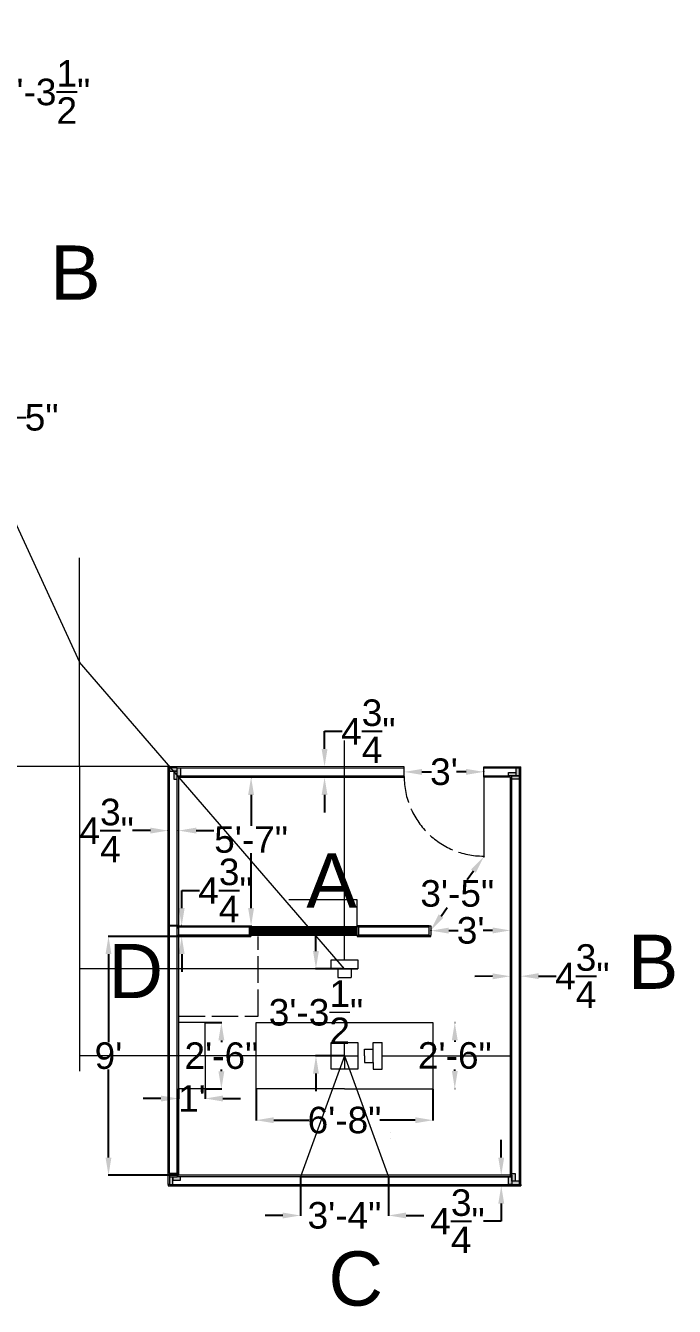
# Model space of a CAD drawing. Header units: inches. Extents: x 257 to 3416, y 137 to 2713.
# Drawn here: x 861 to 1155, y 870 to 1449 of the extents above; entities that cross this region are included whole.
import ezdxf

# ---------------------------------------------------------------- set-up
doc = ezdxf.new("R2010")
doc.units = ezdxf.units.IN
doc.header["$MEASUREMENT"] = 0
doc.header["$PDMODE"] = 2
doc.linetypes.add('ACAD_ISO02W100', pattern=[15, 12, -3])
for name, color, linetype in [('Isocenter', 170, 'Continuous'), ('Layer2', 250, 'Continuous'), ('Layer4', 150, 'Continuous'), ('Primary Width', 50, 'Continuous'), ('Trace_lines', 1, 'Continuous')]:
    doc.layers.add(name, color=color, linetype=linetype)
doc.layers.add('primary beam angle', color=220, linetype='Continuous', lineweight=5)
doc.styles.get("Standard").update_dxf_attribs({"font": 'arial.ttf'})
doc.dimstyles.get("Standard").update_dxf_attribs({"dimtxt": 12, "dimasz": 8, "dimexe": 0.18, "dimexo": 0.0625, "dimgap": 0.09, "dimtad": 0, "dimtih": 1, "dimtoh": 1, "dimdec": 1, "dimzin": 0, "dimdsep": 46, "dimlunit": 4, "dimtxsty": 'Standard', "dimcen": 0.09, "dimadec": 0, "dimazin": 0, "dimtfac": 1, "dimtdec": 1, "dimtofl": 0, "dimtmove": 0, "dimatfit": 3, "dimfxl": 1, "dimtolj": 1, "dimtzin": 0, "dimarcsym": 0})

# ---------------------------------------------------------------- blocks, each defined once
blk = doc.blocks.new('*D62')
at = {"layer": 'Defpoints', "color": 0, "transparency": 16777216}
for p in [(1055.31, 998.49), (1055.31, 968.67), (1055.31, 968.67)]:
    blk.add_point(p, dxfattribs=at)
at = {"layer": 'Isocenter', "color": 0, "lineweight": -2, "transparency": 16777216}
for p, q in [((1055.37, 998.49), (1055.49, 998.49)), ((1055.31, 990.49), (1055.31, 989.8)), ((1055.31, 976.67), (1055.31, 977.37)), ((1055.37, 968.67), (1055.49, 968.67))]:
    blk.add_line(p, q, dxfattribs=at)
at = {"layer": 'Isocenter', "color": 0, "transparency": 16777216}
for points in [[(1053.98, 990.49), (1056.64, 990.49), (1055.31, 998.49)], [(1053.98, 976.67), (1056.64, 976.67), (1055.31, 968.67)]]:
    blk.add_solid(points, dxfattribs=at)
at = {"layer": 'Isocenter', "color": 0, "lineweight": 5, "transparency": 16777216, "insert": (1055.31, 983.58), "char_height": 12, "attachment_point": 5}
blk.add_mtext('\\A1;2\'-6"', dxfattribs=at)
blk = doc.blocks.new('*D86')
at = {"layer": 'Defpoints', "color": 0, "transparency": 16777216}
for p in [(985.5, 928.8), (1025.32, 928.8), (1025.32, 911.29)]:
    blk.add_point(p, dxfattribs=at)
at = {"layer": 'Isocenter', "color": 0, "lineweight": -2, "transparency": 16777216}
for p, q in [((985.5, 928.74), (985.5, 911.11)), ((1025.32, 928.74), (1025.32, 911.11)), ((977.5, 911.29), (969.5, 911.29)), ((1033.32, 911.29), (1041.32, 911.29))]:
    blk.add_line(p, q, dxfattribs=at)
at = {"layer": 'Isocenter', "color": 0, "transparency": 16777216}
for points in [[(977.5, 912.62), (977.5, 909.96), (985.5, 911.29)], [(1033.32, 912.62), (1033.32, 909.96), (1025.32, 911.29)]]:
    blk.add_solid(points, dxfattribs=at)
at = {"layer": 'Isocenter', "color": 0, "lineweight": 5, "transparency": 16777216, "insert": (1005.41, 911.29), "char_height": 12, "attachment_point": 5}
blk.add_mtext('\\A1;3\'-4"', dxfattribs=at)
blk = doc.blocks.new('*D88')
at = {"layer": 'Defpoints', "color": 0, "transparency": 16777216}
for p in [(1005.41, 1022.87), (992.52, 983.49), (1005.41, 983.49)]:
    blk.add_point(p, dxfattribs=at)
at = {"layer": 'Isocenter', "color": 0, "lineweight": -2, "transparency": 16777216}
for p, q in [((992.52, 1030.87), (992.52, 1038.87)), ((1005.35, 1022.87), (992.34, 1022.87)), ((1005.35, 983.49), (992.34, 983.49)), ((992.52, 975.49), (992.52, 967.49))]:
    blk.add_line(p, q, dxfattribs=at)
at = {"layer": 'Isocenter', "color": 0, "transparency": 16777216}
for points in [[(991.19, 1030.87), (993.85, 1030.87), (992.52, 1022.87)], [(991.19, 975.49), (993.85, 975.49), (992.52, 983.49)]]:
    blk.add_solid(points, dxfattribs=at)
at = {"layer": 'Isocenter', "color": 0, "lineweight": 5, "transparency": 16777216, "insert": (992.52, 1003.18), "char_height": 12, "attachment_point": 5}
blk.add_mtext('\\A1;3\'-3{\\H1x;\\S1/2;}"', dxfattribs=at)
blk = doc.blocks.new('*D89')
at = {"layer": 'Defpoints', "color": 0, "transparency": 16777216}
for p in [(965.41, 968.49), (1045.41, 968.49), (1045.41, 954.37)]:
    blk.add_point(p, dxfattribs=at)
at = {"layer": 'Isocenter', "color": 0, "lineweight": -2, "transparency": 16777216}
for p, q in [((965.41, 968.43), (965.41, 954.19)), ((1045.41, 968.43), (1045.41, 954.19)), ((973.41, 954.37), (989.34, 954.37)), ((1037.41, 954.37), (1021.48, 954.37))]:
    blk.add_line(p, q, dxfattribs=at)
at = {"layer": 'Isocenter', "color": 0, "transparency": 16777216}
for points in [[(973.41, 955.71), (973.41, 953.04), (965.41, 954.37)], [(1037.41, 955.71), (1037.41, 953.04), (1045.41, 954.37)]]:
    blk.add_solid(points, dxfattribs=at)
at = {"layer": 'Isocenter', "color": 0, "lineweight": 5, "transparency": 16777216, "insert": (1005.41, 954.37), "char_height": 12, "attachment_point": 5}
blk.add_mtext('\\A1;6\'-8"', dxfattribs=at)
blk = doc.blocks.new('*D90')
at = {"layer": 'Defpoints', "color": 0, "transparency": 16777216}
for p in [(942.41, 998.49), (949.76, 998.49), (942.41, 968.49)]:
    blk.add_point(p, dxfattribs=at)
at = {"layer": 'Isocenter', "color": 0, "lineweight": -2, "transparency": 16777216}
for p, q in [((942.47, 998.49), (949.94, 998.49)), ((949.76, 990.49), (949.76, 989.71)), ((949.76, 976.49), (949.76, 977.28)), ((942.47, 968.49), (949.94, 968.49))]:
    blk.add_line(p, q, dxfattribs=at)
at = {"layer": 'Isocenter', "color": 0, "transparency": 16777216}
for points in [[(948.42, 990.49), (951.09, 990.49), (949.76, 998.49)], [(948.42, 976.49), (951.09, 976.49), (949.76, 968.49)]]:
    blk.add_solid(points, dxfattribs=at)
at = {"layer": 'Isocenter', "color": 0, "lineweight": 5, "transparency": 16777216, "insert": (949.76, 983.49), "char_height": 12, "attachment_point": 5}
blk.add_mtext('\\A1;2\'-6"', dxfattribs=at)
blk = doc.blocks.new('*D91')
at = {"layer": 'Defpoints', "color": 0, "transparency": 16777216}
for p in [(1032.41, 1111.87), (1068.41, 1111.9), (1068.41, 1111.9)]:
    blk.add_point(p, dxfattribs=at)
at = {"layer": 'Isocenter', "color": 0, "lineweight": -2, "transparency": 16777216}
for p, q in [((1068.41, 1111.96), (1068.41, 1112.08)), ((1032.41, 1111.81), (1032.41, 1111.69)), ((1040.41, 1111.88), (1044.8, 1111.88)), ((1060.41, 1111.89), (1056.02, 1111.89))]:
    blk.add_line(p, q, dxfattribs=at)
at = {"layer": 'Isocenter', "color": 0, "transparency": 16777216}
for points in [[(1040.41, 1113.21), (1040.41, 1110.54), (1032.41, 1111.87)], [(1060.41, 1113.23), (1060.41, 1110.56), (1068.41, 1111.9)]]:
    blk.add_solid(points, dxfattribs=at)
at = {"layer": 'Isocenter', "color": 0, "lineweight": 5, "transparency": 16777216, "insert": (1050.41, 1111.89), "char_height": 12, "attachment_point": 5}
blk.add_mtext("\\A1;3'", dxfattribs=at)
blk = doc.blocks.new('*D92')
at = {"layer": 'Defpoints', "color": 0, "transparency": 16777216}
for p in [(1068.41, 1073.49), (1068.41, 1073.49), (1044.41, 1040.2)]:
    blk.add_point(p, dxfattribs=at)
at = {"layer": 'Isocenter', "color": 0, "lineweight": -2, "transparency": 16777216}
for p, q in [((1068.46, 1073.46), (1068.56, 1073.39)), ((1063.73, 1067.01), (1060.89, 1063.07)), ((1049.09, 1046.69), (1051.93, 1050.63)), ((1044.46, 1040.16), (1044.56, 1040.09))]:
    blk.add_line(p, q, dxfattribs=at)
at = {"layer": 'Isocenter', "color": 0, "transparency": 16777216}
for points in [[(1062.65, 1067.78), (1064.81, 1066.23), (1068.41, 1073.49)], [(1048.01, 1047.47), (1050.17, 1045.91), (1044.41, 1040.2)]]:
    blk.add_solid(points, dxfattribs=at)
at = {"layer": 'Isocenter', "color": 0, "lineweight": 5, "transparency": 16777216, "insert": (1056.41, 1056.85), "char_height": 12, "attachment_point": 5}
blk.add_mtext('\\A1;3\'-5"', dxfattribs=at)
blk = doc.blocks.new('*D93')
at = {"layer": 'Defpoints', "color": 0, "transparency": 16777216}
for p in [(963.1, 1109.49), (963.1, 1042.28), (963.18, 1042.28)]:
    blk.add_point(p, dxfattribs=at)
at = {"layer": 'Isocenter', "color": 0, "lineweight": -2, "transparency": 16777216}
for p, q in [((963.16, 1109.49), (963.36, 1109.49)), ((963.18, 1101.49), (963.18, 1087.44)), ((963.18, 1050.28), (963.18, 1075.06)), ((963.16, 1042.28), (963.36, 1042.28))]:
    blk.add_line(p, q, dxfattribs=at)
at = {"layer": 'Isocenter', "color": 0, "transparency": 16777216}
for points in [[(961.84, 1101.49), (964.51, 1101.49), (963.18, 1109.49)], [(961.84, 1050.28), (964.51, 1050.28), (963.18, 1042.28)]]:
    blk.add_solid(points, dxfattribs=at)
at = {"layer": 'Isocenter', "color": 0, "lineweight": 5, "transparency": 16777216, "insert": (963.18, 1081.25), "char_height": 12, "attachment_point": 5}
blk.add_mtext('\\A1;5\'-7"', dxfattribs=at)
blk = doc.blocks.new('*D94')
at = {"layer": 'Defpoints', "color": 0, "transparency": 16777216}
for p in [(930.41, 1037.49), (898.7, 929.49), (930.41, 929.49)]:
    blk.add_point(p, dxfattribs=at)
at = {"layer": 'Isocenter', "color": 0, "lineweight": -2, "transparency": 16777216}
for p, q in [((930.35, 1037.49), (898.52, 1037.49)), ((898.7, 1029.49), (898.7, 989.71)), ((898.7, 937.49), (898.7, 977.28)), ((930.35, 929.49), (898.52, 929.49))]:
    blk.add_line(p, q, dxfattribs=at)
at = {"layer": 'Isocenter', "color": 0, "transparency": 16777216}
for points in [[(897.37, 1029.49), (900.03, 1029.49), (898.7, 1037.49)], [(897.37, 937.49), (900.03, 937.49), (898.7, 929.49)]]:
    blk.add_solid(points, dxfattribs=at)
at = {"layer": 'Isocenter', "color": 0, "lineweight": 5, "transparency": 16777216, "insert": (898.7, 983.49), "char_height": 12, "attachment_point": 5}
blk.add_mtext("\\A1;9'", dxfattribs=at)
blk = doc.blocks.new('*D103')
at = {"layer": 'Defpoints', "color": 0, "transparency": 16777216}
for p in [(930.41, 968.49), (942.41, 968.49), (942.41, 964.18)]:
    blk.add_point(p, dxfattribs=at)
at = {"layer": 'Isocenter', "color": 0, "lineweight": -2, "transparency": 16777216}
for p, q in [((930.41, 968.43), (930.41, 964)), ((942.41, 968.43), (942.41, 964)), ((922.41, 964.18), (914.41, 964.18)), ((950.41, 964.18), (958.41, 964.18))]:
    blk.add_line(p, q, dxfattribs=at)
at = {"layer": 'Isocenter', "color": 0, "transparency": 16777216}
for points in [[(922.41, 965.51), (922.41, 962.84), (930.41, 964.18)], [(950.41, 965.51), (950.41, 962.84), (942.41, 964.18)]]:
    blk.add_solid(points, dxfattribs=at)
at = {"layer": 'Isocenter', "color": 0, "transparency": 16777216, "insert": (936.41, 964.18), "char_height": 12, "attachment_point": 5}
blk.add_mtext("\\A1;1'", dxfattribs=at)
blk = doc.blocks.new('*D104')
at = {"layer": 'Defpoints', "color": 0, "transparency": 16777216}
for p in [(996.41, 1114.25), (996.41, 1114.25), (996.41, 1109.49)]:
    blk.add_point(p, dxfattribs=at)
at = {"layer": 'Isocenter', "color": 0, "lineweight": -2, "transparency": 16777216}
for p, q in [((996.41, 1122.25), (996.41, 1130.25)), ((996.41, 1130.25), (1004.41, 1130.25)), ((996.47, 1114.25), (996.59, 1114.25)), ((996.47, 1109.49), (996.59, 1109.49)), ((996.41, 1101.49), (996.41, 1093.49))]:
    blk.add_line(p, q, dxfattribs=at)
at = {"layer": 'Isocenter', "color": 0, "transparency": 16777216}
for points in [[(995.08, 1122.25), (997.74, 1122.25), (996.41, 1114.25)], [(995.08, 1101.49), (997.74, 1101.49), (996.41, 1109.49)]]:
    blk.add_solid(points, dxfattribs=at)
at = {"layer": 'Isocenter', "color": 0, "transparency": 16777216, "insert": (1016.19, 1130.25), "char_height": 12, "attachment_point": 5}
blk.add_mtext('\\A1;4{\\H1x;\\S3/4;}"', dxfattribs=at)
blk = doc.blocks.new('*D105')
at = {"layer": 'Defpoints', "color": 0, "transparency": 16777216}
for p in [(931.81, 1042.28), (931.81, 1042.28), (931.81, 1037.49)]:
    blk.add_point(p, dxfattribs=at)
at = {"layer": 'Isocenter', "color": 0, "lineweight": -2, "transparency": 16777216}
for p, q in [((931.81, 1050.28), (931.81, 1058.28)), ((931.81, 1058.28), (939.81, 1058.28)), ((931.75, 1042.28), (931.63, 1042.28)), ((931.75, 1037.49), (931.63, 1037.49)), ((931.81, 1029.49), (931.81, 1021.49))]:
    blk.add_line(p, q, dxfattribs=at)
at = {"layer": 'Isocenter', "color": 0, "transparency": 16777216}
for points in [[(930.48, 1050.28), (933.14, 1050.28), (931.81, 1042.28)], [(930.48, 1029.49), (933.14, 1029.49), (931.81, 1037.49)]]:
    blk.add_solid(points, dxfattribs=at)
at = {"layer": 'Isocenter', "color": 0, "transparency": 16777216, "insert": (951.59, 1058.28), "char_height": 12, "attachment_point": 5}
blk.add_mtext('\\A1;4{\\H1x;\\S3/4;}"', dxfattribs=at)
blk = doc.blocks.new('*D106')
at = {"layer": 'Defpoints', "color": 0, "lineweight": 5, "transparency": 16777216}
for p in [(925.63, 1085.34), (925.63, 1085.34), (930.41, 1085.34)]:
    blk.add_point(p, dxfattribs=at)
at = {"layer": 'Isocenter', "color": 0, "lineweight": -2, "transparency": 16777216}
for p, q in [((917.63, 1085.34), (909.63, 1085.34)), ((925.63, 1085.41), (925.63, 1085.52)), ((930.41, 1085.41), (930.41, 1085.52)), ((938.41, 1085.34), (946.41, 1085.34))]:
    blk.add_line(p, q, dxfattribs=at)
at = {"layer": 'Isocenter', "color": 0, "lineweight": 5, "transparency": 16777216}
for points in [[(917.63, 1086.68), (917.63, 1084.01), (925.63, 1085.34)], [(938.41, 1086.68), (938.41, 1084.01), (930.41, 1085.34)]]:
    blk.add_solid(points, dxfattribs=at)
at = {"layer": 'Isocenter', "color": 0, "transparency": 16777216, "insert": (897.85, 1085.34), "char_height": 12, "attachment_point": 5}
blk.add_mtext('\\A1;4{\\H1x;\\S3/4;}"', dxfattribs=at)
blk = doc.blocks.new('*D107')
at = {"layer": 'Defpoints', "color": 0, "transparency": 16777216}
for p in [(1080.41, 1019.48), (1085.2, 1019.49), (1085.2, 1019.49)]:
    blk.add_point(p, dxfattribs=at)
at = {"layer": 'Isocenter', "color": 0, "lineweight": -2, "transparency": 16777216}
for p, q in [((1072.41, 1019.44), (1064.41, 1019.41)), ((1080.41, 1019.41), (1080.41, 1019.29)), ((1085.2, 1019.43), (1085.2, 1019.31)), ((1093.2, 1019.52), (1101.2, 1019.56))]:
    blk.add_line(p, q, dxfattribs=at)
at = {"layer": 'Isocenter', "color": 0, "transparency": 16777216}
for points in [[(1072.4, 1020.77), (1072.42, 1018.11), (1080.41, 1019.47)], [(1093.19, 1020.86), (1093.2, 1018.19), (1085.2, 1019.49)]]:
    blk.add_solid(points, dxfattribs=at)
at = {"layer": 'Isocenter', "color": 0, "transparency": 16777216, "insert": (1112.98, 1019.56), "char_height": 12, "attachment_point": 5}
blk.add_mtext('\\A1;4{\\H1x;\\S3/4;}"', dxfattribs=at)
blk = doc.blocks.new('*D108')
at = {"layer": 'Defpoints', "color": 0, "transparency": 16777216}
for p in [(1076.31, 929.49), (1076.31, 924.71), (1080.41, 924.71)]:
    blk.add_point(p, dxfattribs=at)
at = {"layer": 'Isocenter', "color": 0, "lineweight": -2, "transparency": 16777216}
for p, q in [((1076.31, 937.49), (1076.31, 945.49)), ((1076.37, 929.49), (1076.49, 929.49)), ((1080.35, 924.71), (1076.13, 924.71)), ((1076.31, 916.71), (1076.31, 908.71)), ((1076.31, 908.71), (1068.31, 908.71))]:
    blk.add_line(p, q, dxfattribs=at)
at = {"layer": 'Isocenter', "color": 0, "transparency": 16777216}
for points in [[(1074.98, 937.49), (1077.64, 937.49), (1076.31, 929.49)], [(1074.98, 916.71), (1077.64, 916.71), (1076.31, 924.71)]]:
    blk.add_solid(points, dxfattribs=at)
at = {"layer": 'Isocenter', "color": 0, "transparency": 16777216, "insert": (1056.53, 908.71), "char_height": 12, "attachment_point": 5}
blk.add_mtext('\\A1;4{\\H1x;\\S3/4;}"', dxfattribs=at)
blk = doc.blocks.new('*D152')
at = {"layer": 'Defpoints', "color": 0, "transparency": 16777216}
for p in [(840.69, 1274.54), (845.47, 1274.54), (845.47, 1272.16)]:
    blk.add_point(p, dxfattribs=at)
at = {"layer": 'Isocenter', "color": 0, "lineweight": -2, "transparency": 16777216}
for p, q in [((840.69, 1274.47), (840.69, 1271.98)), ((845.47, 1274.47), (845.47, 1271.98)), ((832.69, 1272.16), (824.69, 1272.16)), ((853.47, 1272.16), (861.47, 1272.16))]:
    blk.add_line(p, q, dxfattribs=at)
at = {"layer": 'Isocenter', "color": 0, "transparency": 16777216}
for points in [[(832.69, 1273.49), (832.69, 1270.83), (840.69, 1272.16)], [(853.47, 1273.49), (853.47, 1270.83), (845.47, 1272.16)]]:
    blk.add_solid(points, dxfattribs=at)
at = {"layer": 'Isocenter', "color": 0, "transparency": 16777216, "insert": (868.46, 1272.16), "char_height": 12, "attachment_point": 5}
blk.add_mtext('\\A1;5"', dxfattribs=at)
blk = doc.blocks.new('*D154')
at = {"layer": 'Defpoints', "color": 0, "transparency": 16777216}
for p in [(801.06, 1419.36), (840.69, 1419.36), (840.69, 1419.36)]:
    blk.add_point(p, dxfattribs=at)
at = {"layer": 'Isocenter', "color": 0, "lineweight": -2, "transparency": 16777216}
for p, q in [((801.06, 1419.42), (801.06, 1419.54)), ((809.06, 1419.36), (832.69, 1419.36)), ((840.69, 1419.42), (840.69, 1419.54)), ((840.69, 1419.36), (848.69, 1419.36))]:
    blk.add_line(p, q, dxfattribs=at)
at = {"layer": 'Isocenter', "color": 0, "transparency": 16777216}
for points in [[(809.06, 1420.69), (809.06, 1418.02), (801.06, 1419.36)], [(832.69, 1420.69), (832.69, 1418.02), (840.69, 1419.36)]]:
    blk.add_solid(points, dxfattribs=at)
at = {"layer": 'Isocenter', "color": 0, "transparency": 16777216, "insert": (869.1, 1419.36), "char_height": 12, "attachment_point": 5}
blk.add_mtext('\\A1;3\'-3{\\H1x;\\S1/2;}"', dxfattribs=at)
blk = doc.blocks.new('*D160')
at = {"layer": 'Defpoints', "color": 0, "lineweight": 5, "transparency": 16777216}
for p in [(1044.56, 1040.09), (1080.41, 1040.2), (1080.41, 1040.2)]:
    blk.add_point(p, dxfattribs=at)
at = {"layer": 'Isocenter', "color": 0, "lineweight": -2, "transparency": 16777216}
for p, q in [((1044.56, 1040.16), (1044.56, 1040.27)), ((1052.56, 1040.12), (1056.88, 1040.13)), ((1072.41, 1040.17), (1068.09, 1040.16)), ((1080.41, 1040.26), (1080.41, 1040.38))]:
    blk.add_line(p, q, dxfattribs=at)
at = {"layer": 'Isocenter', "color": 0, "lineweight": 5, "transparency": 16777216}
for points in [[(1052.55, 1041.45), (1052.56, 1038.78), (1044.56, 1040.09)], [(1072.41, 1041.51), (1072.41, 1038.84), (1080.41, 1040.2)]]:
    blk.add_solid(points, dxfattribs=at)
at = {"layer": 'Isocenter', "color": 0, "lineweight": 5, "transparency": 16777216, "insert": (1062.48, 1040.15), "char_height": 12, "attachment_point": 5}
blk.add_mtext("\\A1;3'", dxfattribs=at)

msp = doc.modelspace()

# ---------------------------------------------------------------- hatches: boundary and pattern name
at = {"layer": 'Trace_lines'}
h = msp.add_hatch(dxfattribs=at)
h.set_pattern_fill('ANSI31', color=8)
h.paths.add_polyline_path([(777.0618, 1169.0362), (729.0618, 1169.0362), (729.0618, 1165.1425), (777.0618, 1165.1425)])
h.paths.add_polyline_path([(1011.0973, 1041.6512), (1011.0973, 1041.875), (963.0973, 1041.9637), (963.0973, 1041.6512), (963.0973, 1038.37), (963.0973, 1038.12), (987.0973, 1038.12), (1011.0973, 1038.12), (1011.0973, 1038.245)])
h = msp.add_hatch(color=8, dxfattribs=at)
h.paths.add_polyline_path([(929.7535, 930.3309), (926.2535, 930.3309), (926.2535, 928.8309), (929.7535, 928.8309), (929.7535, 928.87), (929.7535, 929.495)])
h.paths.add_polyline_path([(931.2535, 928.8309), (929.7535, 928.8309), (927.7535, 928.8309), (927.7535, 927.3309), (931.2535, 927.3309)])
h.paths.add_polyline_path([(927.7535, 928.8309), (926.2535, 928.8309), (926.2535, 925.3309), (927.7535, 925.3309)])
h.paths.add_polyline_path([(931.2535, 1113.6512), (929.7535, 1113.6512), (929.7535, 1110.1512), (931.2535, 1110.1512)])
h.paths.add_polyline_path([(929.7535, 1112.1512), (928.2535, 1112.1512), (928.2535, 1108.6512), (929.7535, 1108.6512), (929.7535, 1110.12), (929.7535, 1110.1512)])
h.paths.add_polyline_path([(929.7535, 1113.6512), (926.2535, 1113.6512), (926.2535, 1112.1512), (929.7535, 1112.1512)])
h.paths.add_polyline_path([(1084.5738, 1110.1512), (1083.0738, 1110.1512), (1081.0738, 1110.1512), (1081.0738, 1110.12), (1081.0738, 1108.6512), (1084.5738, 1108.6512)])
h.paths.add_polyline_path([(1083.0738, 1111.6512), (1079.5738, 1111.6512), (1079.5738, 1110.1512), (1083.0738, 1110.1512)])
h.paths.add_polyline_path([(1084.5738, 1113.6512), (1083.0738, 1113.6512), (1083.0738, 1110.1512), (1084.5738, 1110.1512)])
h.paths.add_polyline_path([(1081.0738, 928.8309), (1081.0348, 928.8309), (1080.4098, 928.8309), (1080.4098, 925.3309), (1081.0738, 925.3309)])
h.paths.add_polyline_path([(1082.5738, 930.3309), (1081.0738, 930.3309), (1081.0738, 928.8309), (1081.0738, 926.8309), (1082.5738, 926.8309)])
h.paths.add_polyline_path([(1084.5738, 926.8309), (1081.0738, 926.8309), (1081.0738, 925.3309), (1084.5738, 925.3309)])
h.paths.add_polyline_path([(1080.4098, 928.8309), (1079.5738, 928.8309), (1079.5738, 925.3309), (1080.4098, 925.3309)])

# ---------------------------------------------------------------- linework, layer by layer
at = {"layer": 'Layer2', "linetype": 'ACAD_ISO02W100', "lineweight": 5}
for p, q in [((966.4098, 1001.495), (966.4098, 1037.495)), ((930.4098, 1001.495), (966.4098, 1001.495))]:
    msp.add_line(p, q, dxfattribs=at)
at = {"layer": 'Layer2', "lineweight": 5}
msp.add_line((1045.4098, 983.495), (1060.4098, 983.495), dxfattribs=at)
msp.add_circle((1068.4098, 1109.495), 4.733165431326071e-29, dxfattribs=at)
at = {"layer": 'Layer2', "linetype": 'ACAD_ISO02W100', "lineweight": 5}
msp.add_arc((1068.4098, 1109.8075), 35.9991, 180, 270, dxfattribs=at)
at = {"layer": 'Layer4', "lineweight": 5}
for p, q in [((929.7535, 1113.6512), (926.2535, 1113.6512)), ((926.2535, 1113.6512), (926.2535, 1112.1512)), ((926.2535, 1112.1512), (929.7535, 1112.1512)), ((929.7535, 1112.1512), (928.2535, 1112.1512)), ((928.2535, 1112.1512), (928.2535, 1108.6512)), ((929.7535, 1110.1512), (929.7535, 1113.6512)), ((929.7535, 1113.6512), (931.2535, 1113.6512)), ((931.2535, 1113.6512), (931.2535, 1110.1512)), ((1083.0738, 1110.1512), (1083.0738, 1113.6512)), ((1083.0738, 1113.6512), (1084.5738, 1113.6512)), ((928.2535, 1108.6512), (929.7535, 1108.6512)), ((1079.5738, 1110.1512), (1079.5738, 1111.6512)), ((1079.5738, 1111.6512), (1083.0738, 1111.6512)), ((1083.0738, 1110.1512), (1079.5738, 1110.1512)), ((1081.0738, 1110.1512), (1084.5738, 1110.1512)), ((1084.5738, 1108.6512), (1081.0738, 1108.6512)), ((1084.5738, 1110.1512), (1083.0738, 1110.1512)), ((1084.5738, 1110.1512), (1084.5738, 1108.6512)), ((1011.0973, 1041.875), (963.0973, 1041.9637)), ((963.0973, 1038.37), (963.0973, 1038.12)), ((963.0973, 1038.12), (987.0973, 1038.12)), ((987.0973, 1038.12), (1011.0973, 1038.12)), ((1011.0973, 1038.12), (1011.0973, 1038.37)), ((1026.4098, 948.995), (1026.4098, 948.995)), ((1026.4098, 945.995), (1026.4098, 945.995)), ((929.7535, 930.3309), (926.2535, 930.3309)), ((926.2535, 930.3309), (926.2535, 928.8309)), ((926.2535, 928.8309), (929.7535, 928.8309)), ((926.2535, 928.8309), (926.2535, 925.3309)), ((927.7535, 925.3309), (927.7535, 928.8309)), ((927.7535, 928.8309), (927.7535, 927.3309)), ((927.7535, 927.3309), (931.2535, 927.3309)), ((931.2535, 928.8309), (929.7535, 928.8309)), ((931.2535, 927.3309), (931.2535, 928.8309)), ((1079.5738, 925.3309), (1079.5738, 928.8309)), ((1081.0738, 930.3309), (1082.5738, 930.3309)), ((1081.0738, 928.8309), (1081.0738, 925.3309)), ((1081.0738, 928.8309), (1081.0738, 928.8309)), ((1081.0738, 926.8309), (1081.0738, 928.8309)), ((1084.5738, 926.8309), (1081.0738, 926.8309)), ((1082.5738, 930.3309), (1082.5738, 926.8309)), ((1084.5738, 925.3309), (1084.5738, 926.8309)), ((926.2535, 925.3309), (927.7535, 925.3309)), ((1081.0738, 925.3309), (1079.5738, 925.3309)), ((1081.0738, 925.3309), (1084.5738, 925.3309))]:
    msp.add_line(p, q, dxfattribs=at)
at = {"layer": 'primary beam angle', "lineweight": 5}
for p, q in [((753.0618, 1449.356), (885.5517, 1161.4921)), ((885.5517, 1114.2679), (885.5517, 1208.7163)), ((1005.4098, 1022.8651), (885.5517, 1161.4921)), ((925.6285, 1114.2679), (845.4749, 1114.2679)), ((885.5517, 1114.2679), (885.5517, 976.5794)), ((929.7535, 1110.12), (929.7535, 1110.1512)), ((929.7535, 929.495), (929.7535, 1110.12)), ((1081.0738, 1110.12), (1081.0738, 1110.1512)), ((1081.0738, 928.8309), (1081.0738, 1110.12)), ((930.4098, 1038.12), (930.4098, 1038.1512)), ((930.4098, 1038.1512), (962.4723, 1038.1512)), ((930.4098, 1037.495), (930.4098, 1037.5262)), ((962.4723, 1038.1512), (962.4723, 1038.12)), ((1011.7223, 1038.12), (1011.7223, 1038.1512)), ((1011.7223, 1038.1512), (1043.7848, 1038.1512)), ((1043.7848, 1038.12), (1043.7848, 1038.1512)), ((1005.4098, 1022.8651), (885.5517, 1022.8651)), ((913.8175, 983.495), (885.5517, 983.495)), ((925.6285, 983.495), (913.8175, 983.495)), ((1005.4098, 983.495), (925.6285, 983.495)), ((1005.4098, 983.495), (985.5023, 928.7997)), ((1005.4098, 983.495), (1025.3172, 928.7997)), ((929.7535, 929.495), (929.7535, 928.87)), ((929.7848, 928.87), (929.7535, 928.87)), ((929.7535, 928.87), (929.7535, 928.8309)), ((1005.4098, 928.8309), (929.7535, 928.8309)), ((929.7848, 928.8309), (929.7848, 928.8309)), ((985.5023, 928.7997), (985.5023, 928.8309)), ((985.5023, 928.7997), (985.5058, 928.7997)), ((985.5058, 928.7997), (1025.3172, 928.7997)), ((1005.4098, 928.8309), (1081.0348, 928.8309)), ((1025.3172, 928.7997), (1025.3172, 928.8309)), ((1081.0348, 928.8309), (1081.0738, 928.8309))]:
    msp.add_line(p, q, dxfattribs=at)
at = {"layer": 'Primary Width', "lineweight": 5}
for p, q in [((1005.4098, 1114.2508), (1005.4098, 1126.0618)), ((1005.4098, 1026.8651), (1005.4098, 1114.2508)), ((1011.0973, 1054.0873), (980.2544, 1054.0873)), ((1011.0973, 1042.2762), (1011.0973, 1054.0873)), ((1022.457, 983.495), (1080.4098, 983.495))]:
    msp.add_line(p, q, dxfattribs=at)
at = {"layer": 'Trace_lines', "lineweight": 5}
for p, q in [((925.6285, 925.3309), (925.6285, 1114.2679)), ((926.2535, 1114.2679), (925.6285, 1114.2679)), ((926.2535, 930.3309), (926.2535, 1114.2679)), ((1032.4116, 1114.245), (926.2535, 1114.2679)), ((929.7535, 1113.6512), (926.2535, 1113.6512)), ((929.7535, 1113.6512), (1032.4116, 1113.6512)), ((1032.4116, 1113.62), (1032.4116, 1114.245)), ((1032.4116, 1110.12), (1032.4116, 1113.62)), ((1068.4098, 1113.62), (1068.4098, 1114.245)), ((1068.4098, 1114.245), (1085.1988, 1114.245)), ((1068.4098, 1110.1512), (1068.4098, 1113.6512)), ((1068.4098, 1113.6512), (1084.5738, 1113.6512)), ((1068.4098, 1110.12), (1068.4098, 1113.62)), ((1084.5738, 926.8309), (1084.5738, 1114.245)), ((1085.1988, 1113.6512), (1085.1988, 1114.245)), ((1085.1988, 925.3309), (1085.1988, 1113.6512)), ((929.7848, 1110.12), (1032.4116, 1110.12)), ((929.7848, 1109.495), (929.7848, 1110.12)), ((929.7848, 1110.12), (929.7848, 1110.12)), ((929.7848, 929.495), (929.7848, 1109.495)), ((930.4098, 1109.495), (930.4098, 929.495)), ((930.4098, 1109.495), (996.4098, 1109.495)), ((930.4098, 1109.495), (930.4098, 1037.495)), ((930.4098, 1109.495), (930.4098, 1109.495)), ((996.4098, 1109.495), (1032.4098, 1109.495)), ((1032.4098, 1109.495), (1032.4116, 1110.12)), ((1068.4098, 1109.495), (1068.4098, 1110.12)), ((1068.4098, 1110.12), (1081.0348, 1110.12)), ((1080.4098, 1109.495), (1068.4098, 1109.495)), ((1068.4098, 1109.495), (1068.4098, 1073.495)), ((1080.4098, 1109.495), (1080.4098, 929.495)), ((1080.4098, 1109.495), (1080.4098, 1109.495)), ((1080.4098, 1109.495), (1080.4098, 1109.495)), ((1081.0348, 929.495), (1081.0348, 1110.12)), ((930.4098, 1041.6512), (930.4098, 1042.2762)), ((930.4098, 1042.2762), (963.0973, 1042.2762)), ((930.4098, 1041.0262), (930.4098, 1041.6512)), ((962.4723, 1041.6512), (930.4098, 1041.6512)), ((930.4098, 1037.495), (930.4098, 1038.12)), ((930.4098, 1038.12), (962.4723, 1038.12)), ((930.4098, 1037.495), (930.4098, 929.495)), ((930.4098, 1037.495), (963.0973, 1037.495)), ((930.4098, 1037.495), (930.4098, 1001.495)), ((963.0973, 1037.495), (930.4098, 1037.495)), ((962.4723, 1041.6512), (962.4723, 1042.2762)), ((962.4723, 1038.1512), (962.4723, 1041.6512)), ((962.4723, 1038.12), (962.4723, 1037.495)), ((963.0973, 1041.6512), (963.0973, 1042.2762)), ((963.0973, 1038.37), (963.0973, 1041.6512)), ((963.0973, 1038.12), (963.0973, 1037.495)), ((1043.7848, 1042.2762), (1011.0973, 1042.2762)), ((1011.0973, 1041.6512), (1011.0973, 1042.2762)), ((1011.0973, 1038.12), (1011.0973, 1041.6512)), ((1011.0973, 1038.245), (1011.0973, 1037.495)), ((1011.0973, 1037.495), (1044.4098, 1037.495)), ((1011.7223, 1041.6512), (1011.7223, 1042.2762)), ((1011.7223, 1041.6512), (1011.7223, 1037.495)), ((1043.7848, 1041.6512), (1011.7223, 1041.6512)), ((1011.7223, 1037.495), (1011.7223, 1038.12)), ((1011.7223, 1038.12), (1043.7848, 1038.12)), ((1011.7223, 1037.495), (1044.4098, 1037.495)), ((1043.7848, 1041.6512), (1043.7848, 1042.2762)), ((1043.7848, 1042.2762), (1044.4098, 1042.2762)), ((1043.7848, 1038.1512), (1043.7848, 1041.6512)), ((1043.7848, 1038.12), (1043.7848, 1038.12)), ((1043.7848, 1038.12), (1043.7848, 1037.495)), ((1044.4098, 1042.2762), (1044.4098, 1038.12)), ((1044.4098, 1037.495), (1044.4098, 1038.12)), ((999.4098, 1022.8651), (999.4098, 1026.8651)), ((999.4098, 1026.8651), (1011.4098, 1026.8651)), ((1011.4098, 1026.8651), (1011.4098, 1022.8651)), ((1011.4098, 1022.8651), (999.4098, 1022.8651)), ((999.4098, 1022.8651), (1002.4098, 1022.8651)), ((1002.4098, 1022.8651), (1002.4098, 1018.8651)), ((1005.4098, 1022.8651), (1011.4098, 1022.8651)), ((1011.4098, 1022.8651), (1008.4098, 1022.8651)), ((1008.4098, 1022.8651), (1008.4098, 1018.8651)), ((1002.4098, 1018.8651), (1008.4098, 1018.8651)), ((942.4098, 998.495), (930.4098, 998.495)), ((942.4098, 983.495), (942.4098, 998.495)), ((965.4098, 968.495), (965.4098, 998.495)), ((965.4098, 998.495), (1005.4098, 998.495)), ((1005.4098, 998.495), (1045.4098, 998.495)), ((1045.4098, 998.495), (1045.4098, 968.495)), ((999.4098, 977.495), (999.4098, 989.495)), ((999.4098, 989.495), (1011.4098, 989.495)), ((1005.4098, 983.495), (1005.4098, 989.495)), ((1011.4098, 989.495), (1011.4098, 983.495)), ((1014.457, 983.495), (1014.457, 986.495)), ((1014.457, 986.495), (1018.457, 986.495)), ((1018.457, 986.495), (1018.457, 989.495)), ((1018.457, 989.495), (1022.457, 989.495)), ((1018.457, 980.495), (1018.457, 986.495)), ((1022.457, 977.495), (1022.457, 989.495)), ((942.4098, 983.495), (942.4098, 968.495)), ((1005.4098, 983.495), (999.4098, 983.495)), ((1005.4098, 983.495), (1011.4098, 983.495)), ((1005.4098, 983.495), (1005.4098, 977.495)), ((1011.4098, 983.495), (1011.4098, 977.495)), ((1014.457, 983.495), (1014.457, 980.495)), ((1014.457, 980.495), (1018.457, 980.495)), ((1018.457, 980.495), (1018.457, 977.495)), ((1011.4098, 977.495), (999.4098, 977.495)), ((1018.457, 977.495), (1022.457, 977.495)), ((930.4098, 929.495), (930.4098, 968.495)), ((942.4098, 968.495), (930.4098, 968.495)), ((1005.4098, 968.495), (965.4098, 968.495)), ((1005.4098, 968.495), (1045.4098, 968.495)), ((929.7848, 929.495), (929.7848, 928.87)), ((930.4098, 929.495), (929.7848, 929.495)), ((929.7848, 928.87), (1081.0348, 928.87)), ((1080.4098, 929.495), (930.4098, 929.495)), ((930.4098, 929.495), (930.4098, 929.495)), ((930.4098, 929.495), (930.4098, 929.495)), ((1080.4098, 929.495), (1080.4098, 929.495)), ((1080.4098, 929.495), (1080.4098, 928.87)), ((1081.0348, 929.495), (1081.0348, 928.87)), ((926.2535, 925.3309), (925.6285, 925.3309)), ((925.6285, 925.3309), (925.6285, 924.7059)), ((925.6285, 924.7059), (1085.1988, 924.7059)), ((927.7535, 925.3309), (1084.5738, 925.3309)), ((1084.5738, 925.3309), (1084.5738, 924.7059)), ((1085.1988, 925.3309), (1085.1988, 924.7059))]:
    msp.add_line(p, q, dxfattribs=at)
at = {"layer": 'Trace_lines'}
msp.add_line((930.4098, 1042.2762), (925.6285, 1042.2762), dxfattribs=at)

# ---------------------------------------------------------------- texts
at = {"layer": 'Trace_lines', "lineweight": 5}
for s, p in [('B', (872.3136, 1325.4264)), ('A', (988.1891, 1050.5571)), ('B', (1133.5979, 1013.7798)), ('D', (898.6994, 1009.6034)), ('C', (998.1627, 870.5345))]:
    msp.add_text(s, height=24.5, dxfattribs=at).set_placement(p)

# ---------------------------------------------------------------- dimensions: what is measured, and where the dimension line sits
at = {"layer": 'Isocenter'}
for base, p1, p2, picture, middle in [((840.6936, 1419.356), (801.0618, 1419.356), (840.6936, 1419.356), '*D154', (869.1042, 1419.356)), ((845.4749, 1272.1612), (840.6936, 1274.5362), (845.4749, 1274.5362), '*D152', (868.4612, 1272.1612)), ((942.4098, 964.1777), (930.4098, 968.495), (942.4098, 968.495), '*D103', (936.4098, 964.1777))]:
    dim = msp.add_linear_dim(base=base, p1=p1, p2=p2, dimstyle='Standard', dxfattribs=at)
    dim.commit()
    dim.dimension.update_dxf_attribs({"geometry": picture, "text_midpoint": middle})
for base, p1, p2, override, picture, middle in [((996.4098, 1114.2528), (996.4098, 1109.495), (996.4098, 1114.2528), {"dimdec": 2}, '*D104', (1016.1887, 1130.2528)), ((1076.3086, 924.7059), (1076.3086, 929.495), (1080.4098, 924.7059), {"dimdec": 3}, '*D108', (1056.5296, 908.7059))]:
    dim = msp.add_linear_dim(base=base, p1=p1, p2=p2, angle=90, dimstyle='Standard', override=override, dxfattribs=at)
    dim.commit()
    dim.dimension.update_dxf_attribs({"geometry": picture, "text_midpoint": middle})
at = {"layer": 'Isocenter', "lineweight": 5}
for p1, p2, picture, middle in [((1032.4116, 1111.87), (1068.4098, 1111.9012), '*D91', (1050.4107, 1111.8856)), ((1044.4098, 1040.1981), (1068.4098, 1073.495), '*D92', (1056.4098, 1056.8466)), ((1044.5558, 1040.0929), (1080.4098, 1040.1981), '*D160', (1062.4828, 1040.1455))]:
    dim = msp.add_aligned_dim(p1=p1, p2=p2, distance=0, dimstyle='Standard', dxfattribs=at)
    dim.commit()
    dim.dimension.update_dxf_attribs({"geometry": picture, "text_midpoint": middle})
dim = msp.add_linear_dim(base=(963.1774, 1042.2762), p1=(963.0973, 1109.495), p2=(963.0973, 1042.2762), angle=90, dimstyle='Standard', dxfattribs=at)
dim.commit()
dim.dimension.update_dxf_attribs({"geometry": '*D93', "text_midpoint": (963.1774, 1081.2487), "dimtype": 160})
at = {"layer": 'Isocenter'}
dim = msp.add_linear_dim(base=(925.6285, 1085.344), p1=(930.4098, 1085.344), p2=(925.6285, 1085.344), dimstyle='Standard', override={"dimdec": 2}, dxfattribs=at)
dim.commit()
dim.dimension.update_dxf_attribs({"geometry": '*D106', "text_midpoint": (897.8496, 1085.344), "dimtype": 160})
dim = msp.add_linear_dim(base=(931.811, 1042.2762), p1=(931.811, 1037.495), p2=(931.811, 1042.2762), angle=90, dimstyle='Standard', override={"dimdec": 2}, dxfattribs=at)
dim.commit()
dim.dimension.update_dxf_attribs({"geometry": '*D105', "text_midpoint": (951.5899, 1058.2762), "dimtype": 160})
at = {"layer": 'Isocenter', "lineweight": 5}
for base, p1, p2, picture, middle in [((898.6994, 929.495), (930.4098, 1037.495), (930.4098, 929.495), '*D94', (898.6994, 983.495)), ((992.5201, 983.495), (1005.4098, 1022.8651), (1005.4098, 983.495), '*D88', (992.5201, 1003.18)), ((949.7568, 998.495), (942.4098, 968.495), (942.4098, 998.495), '*D90', (949.7568, 983.495)), ((1055.3085, 968.675), (1055.3085, 998.495), (1055.3085, 968.675), '*D62', (1055.3085, 983.585))]:
    dim = msp.add_linear_dim(base=base, p1=p1, p2=p2, angle=90, dimstyle='Standard', dxfattribs=at)
    dim.commit()
    dim.dimension.update_dxf_attribs({"geometry": picture, "text_midpoint": middle})
at = {"layer": 'Isocenter'}
dim = msp.add_aligned_dim(p1=(1080.4098, 1019.4755), p2=(1085.1988, 1019.495), distance=-0.0039, dimstyle='Standard', override={"dimdec": 2}, dxfattribs=at)
dim.commit()
dim.dimension.update_dxf_attribs({"geometry": '*D107', "text_midpoint": (1112.9777, 1019.5563)})
at = {"layer": 'Isocenter', "lineweight": 5}
dim = msp.add_linear_dim(base=(1045.4098, 954.3721), p1=(965.4098, 968.495), p2=(1045.4098, 968.495), dimstyle='Standard', dxfattribs=at)
dim.commit()
dim.dimension.update_dxf_attribs({"geometry": '*D89', "text_midpoint": (1005.4098, 954.3721)})
dim = msp.add_linear_dim(base=(1025.3172, 911.2894), p1=(985.5023, 928.7997), p2=(1025.3172, 928.7997), dimstyle='Standard', dxfattribs=at)
dim.commit()
dim.dimension.update_dxf_attribs({"geometry": '*D86', "text_midpoint": (1005.4115, 911.2894), "dimtype": 160})

doc.saveas('drawing.dxf')
